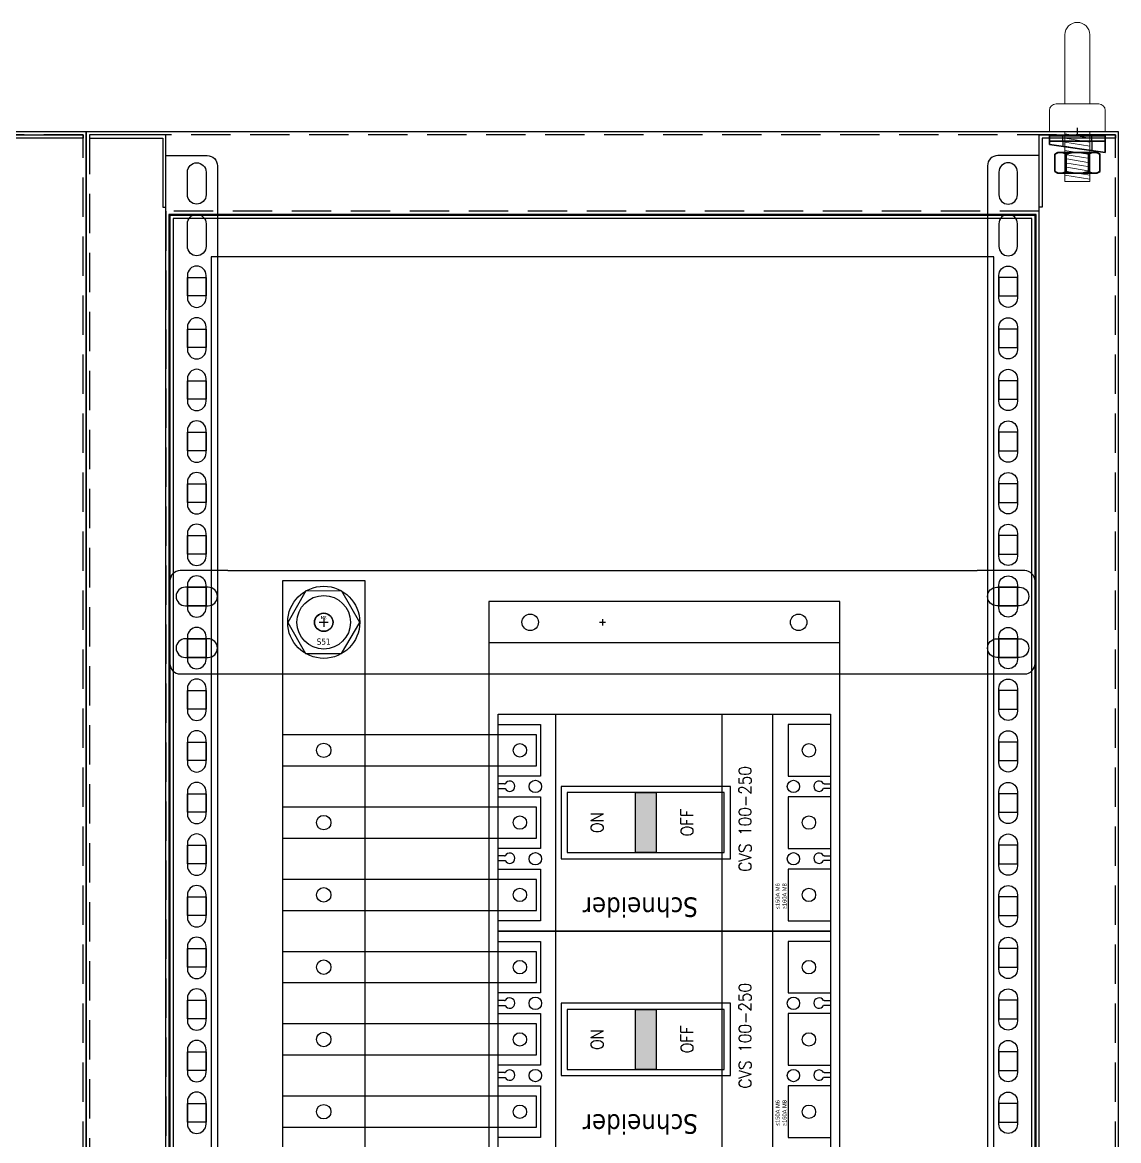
# Model space of a CAD drawing. Header units: millimetres. Extents: x 173893 to 258446, y -176540 to -123824.
# Drawn here: x 193019 to 193549, y -162015 to -161474 of the extents above; entities that cross this region are included whole.
import ezdxf
from ezdxf.enums import TextEntityAlignment as Align

# ---------------------------------------------------------------- set-up
doc = ezdxf.new("R2010")
doc.units = ezdxf.units.MM
doc.header["$LTSCALE"] = 3
for name, pattern in [('ACAD_ISO04W100', [30, 24, -3, 0, -3]), ('CACHE2', [4.7625, 3.175, -1.5875]), ('HIDDEN', [9.525, 6.35, -3.175])]:
    doc.linetypes.add(name, pattern=pattern)
for name, color, linetype in [('@.HIDDEN', 8, 'HIDDEN'), ('@.VISIBLE', 7, 'Continuous'), ('centerline', 6, 'ACAD_ISO04W100'), ('equipments', 2, 'Continuous'), ('Thiet bi', 7, 'Continuous')]:
    doc.layers.add(name, color=color, linetype=linetype)
doc.layers.add('FORT', color=2, linetype='Continuous', lineweight=35)
doc.layers.add('POINTILLE', color=8, linetype='CACHE2', lineweight=25)
doc.styles.add('HW_Standard', font='complex.shx', dxfattribs={"width": 0.9})
doc.styles.get("Standard").update_dxf_attribs({"font": 'arial.ttf'})
doc.styles.add('STYLE1', font='', dxfattribs={"height": 20})
doc.styles.get('STYLE1').set_extended_font_data('.VnTeknicalH')

# ---------------------------------------------------------------- blocks, each defined once
blk = doc.blocks.new('HM12_COTE')
at = {"layer": 'FORT'}
for p, q in [((-10.97, 9.15), (-9.5, 10)), ((-10.97, 0.85), (-10.97, 9.15)), ((9.5, 10), (-9.5, 10)), ((-5.48, 0.85), (-5.48, 9.15)), ((5.48, 0.85), (5.48, 9.15)), ((10.97, 9.15), (9.5, 10)), ((10.97, 0.85), (10.97, 9.15)), ((-9.5, 0), (-10.97, 0.85)), ((-9.5, 0), (9.5, 0)), ((9.5, 0), (10.97, 0.85))]:
    blk.add_line(p, q, dxfattribs=at)
for centre, radius, start, end in [((-8.23, 5.14), 4.86, 55.6159, 124.3841), ((0, -8.15), 18.15, 72.4121, 107.5879), ((8.23, 5.14), 4.86, 55.6159, 124.3841), ((-8.23, 4.86), 4.86, 235.6159, 304.3841), ((0, 18.15), 18.15, 252.4121, 287.5879), ((8.23, 4.86), 4.86, 235.6159, 304.3841)]:
    blk.add_arc(centre, radius, start, end, dxfattribs=at)
blk = doc.blocks.new('CALE_M12_IPN')
at = {"layer": 'FORT'}
for p, q in [((-13.5, 3.61), (13.5, 3.61)), ((-13.5, -1.89), (-13.5, 3.61)), ((13.5, 1.89), (-13.5, -1.89)), ((13.5, 3.61), (13.5, 1.89))]:
    blk.add_line(p, q, dxfattribs=at)
at = {"layer": 'POINTILLE'}
for p, q in [((-7, 3.61), (-7, -0.98)), ((7, 3.61), (7, 0.98))]:
    blk.add_line(p, q, dxfattribs=at)
blk = doc.blocks.new('RONDELLE_M12')
at = {"layer": 'FORT'}
blk.add_lwpolyline([(-13.5, 2.5), (-13.5, 0), (13.5, 0), (13.5, 2.5)], close=True, dxfattribs=at)
at = {"layer": 'POINTILLE'}
for p, q in [((-7, 0), (-7, 2.5)), ((7, 0), (7, 2.5))]:
    blk.add_line(p, q, dxfattribs=at)
blk = doc.blocks.new('Oval 20x9')
at = {"layer": '@.VISIBLE', "color": 2}
blk.add_lwpolyline([(-5.5, -4.5), (5.5, -4.5, 0.414214), (10, 0), (10, 0, 0.414214), (5.5, 4.5), (-5.5, 4.5, 0.414214), (-10, 0), (-10, 0, 0.414214)], format="xyb", close=True, dxfattribs=at)

msp = doc.modelspace()

# ---------------------------------------------------------------- hatches: boundary and pattern name
at = {"layer": 'Thiet bi'}
for points in [[(193315.44, -161846.78), (193325.44, -161846.78), (193325.44, -161875.78), (193315.44, -161875.78)], [(193315.44, -161951.78), (193325.44, -161951.78), (193325.44, -161980.78), (193315.44, -161980.78)]]:
    msp.add_hatch(color=8, dxfattribs=at).paths.add_polyline_path(points)

# ---------------------------------------------------------------- linework, layer by layer
at = {"color": 252}
for p, q in [((193164.48, -161762.1), (193164.48, -161766.46)), ((193162.3, -161764.28), (193166.66, -161764.28))]:
    msp.add_line(p, q, dxfattribs=at)
at = {"color": 7}
for p, q in [((193276.93, -161913.78), (193276.93, -161808.78)), ((193357.41, -161913.78), (193357.41, -161808.78)), ((193381.96, -161913.78), (193381.96, -161808.78)), ((193276.93, -162018.78), (193276.93, -161913.78)), ((193357.41, -162018.78), (193357.41, -161913.78)), ((193381.96, -162018.78), (193381.96, -161913.78))]:
    msp.add_line(p, q, dxfattribs=at)
for points in [[(192149.48, -163626.78), (193049.48, -163626.78), (193049.48, -161526.78), (192149.48, -161526.78)], [(193049.48, -163626.78), (193549.48, -163626.78), (193549.48, -161526.78), (193049.48, -161526.78)], [(193089.48, -163586.78), (193509.48, -163586.78), (193509.48, -161566.78), (193089.48, -161566.78)], [(193098.48, -161597.28), (193107.48, -161597.28), (193107.48, -161606.28), (193098.48, -161606.28)], [(193500.48, -161597.28), (193491.48, -161597.28), (193491.48, -161606.28), (193500.48, -161606.28)], [(193098.48, -161622.28), (193107.48, -161622.28), (193107.48, -161631.28), (193098.48, -161631.28)], [(193500.48, -161622.28), (193491.48, -161622.28), (193491.48, -161631.28), (193500.48, -161631.28)], [(193098.48, -161647.28), (193107.48, -161647.28), (193107.48, -161656.28), (193098.48, -161656.28)], [(193500.48, -161647.28), (193491.48, -161647.28), (193491.48, -161656.28), (193500.48, -161656.28)], [(193098.48, -161672.28), (193107.48, -161672.28), (193107.48, -161681.28), (193098.48, -161681.28)], [(193500.48, -161672.28), (193491.48, -161672.28), (193491.48, -161681.28), (193500.48, -161681.28)], [(193098.48, -161697.28), (193107.48, -161697.28), (193107.48, -161706.28), (193098.48, -161706.28)], [(193500.48, -161697.28), (193491.48, -161697.28), (193491.48, -161706.28), (193500.48, -161706.28)], [(193098.48, -161722.28), (193107.48, -161722.28), (193107.48, -161731.28), (193098.48, -161731.28)], [(193500.48, -161722.28), (193491.48, -161722.28), (193491.48, -161731.28), (193500.48, -161731.28)], [(193098.48, -161747.28), (193107.48, -161747.28), (193107.48, -161756.28), (193098.48, -161756.28)], [(193500.48, -161747.28), (193491.48, -161747.28), (193491.48, -161756.28), (193500.48, -161756.28)], [(193098.48, -161772.28), (193107.48, -161772.28), (193107.48, -161781.28), (193098.48, -161781.28)], [(193500.48, -161772.28), (193491.48, -161772.28), (193491.48, -161781.28), (193500.48, -161781.28)], [(193098.48, -161797.28), (193107.48, -161797.28), (193107.48, -161806.28), (193098.48, -161806.28)], [(193500.48, -161797.28), (193491.48, -161797.28), (193491.48, -161806.28), (193500.48, -161806.28)], [(193098.48, -161822.28), (193107.48, -161822.28), (193107.48, -161831.28), (193098.48, -161831.28)], [(193500.48, -161822.28), (193491.48, -161822.28), (193491.48, -161831.28), (193500.48, -161831.28)], [(193098.48, -161847.28), (193107.48, -161847.28), (193107.48, -161856.28), (193098.48, -161856.28)], [(193282.44, -161846.78), (193282.44, -161875.78), (193358.44, -161875.78), (193358.44, -161846.78)], [(193500.48, -161847.28), (193491.48, -161847.28), (193491.48, -161856.28), (193500.48, -161856.28)], [(193098.48, -161872.28), (193107.48, -161872.28), (193107.48, -161881.28), (193098.48, -161881.28)], [(193500.48, -161872.28), (193491.48, -161872.28), (193491.48, -161881.28), (193500.48, -161881.28)], [(193098.48, -161897.28), (193107.48, -161897.28), (193107.48, -161906.28), (193098.48, -161906.28)], [(193500.48, -161897.28), (193491.48, -161897.28), (193491.48, -161906.28), (193500.48, -161906.28)], [(193098.48, -161922.28), (193107.48, -161922.28), (193107.48, -161931.28), (193098.48, -161931.28)], [(193500.48, -161922.28), (193491.48, -161922.28), (193491.48, -161931.28), (193500.48, -161931.28)], [(193098.48, -161947.28), (193107.48, -161947.28), (193107.48, -161956.28), (193098.48, -161956.28)], [(193282.44, -161951.78), (193282.44, -161980.78), (193358.44, -161980.78), (193358.44, -161951.78)], [(193500.48, -161947.28), (193491.48, -161947.28), (193491.48, -161956.28), (193500.48, -161956.28)], [(193098.48, -161972.28), (193107.48, -161972.28), (193107.48, -161981.28), (193098.48, -161981.28)], [(193500.48, -161972.28), (193491.48, -161972.28), (193491.48, -161981.28), (193500.48, -161981.28)], [(193098.48, -161997.28), (193107.48, -161997.28), (193107.48, -162006.28), (193098.48, -162006.28)], [(193500.48, -161997.28), (193491.48, -161997.28), (193491.48, -162006.28), (193500.48, -162006.28)]]:
    msp.add_lwpolyline(points, close=True)
at = {"linetype": 'HIDDEN'}
for points in [[(192150.98, -163625.28), (193047.98, -163625.28), (193047.98, -161528.28), (192150.98, -161528.28)], [(193050.98, -163625.28), (193547.98, -163625.28), (193547.98, -161528.28), (193050.98, -161528.28)], [(193087.98, -163588.28), (193510.98, -163588.28), (193510.98, -161565.28), (193087.98, -161565.28)]]:
    msp.add_lwpolyline(points, close=True, dxfattribs=at)
at = {"color": 1}
for points in [[(193010.98, -161563.28), (193010.98, -161528.28), (193047.98, -161528.28), (193047.98, -161529.78), (193012.48, -161529.78), (193012.48, -161563.28)], [(193087.98, -161563.28), (193087.98, -161528.28), (193050.98, -161528.28), (193050.98, -161529.78), (193086.48, -161529.78), (193086.48, -161563.28)], [(193510.98, -161563.28), (193510.98, -161528.28), (193547.98, -161528.28), (193547.98, -161529.78), (193512.48, -161529.78), (193512.48, -161563.28)], [(193155.84, -161749.11), (193147.02, -161764.31), (193155.66, -161779.35), (193173.12, -161779.45), (193181.94, -161764.38), (193173.3, -161749.21)]]:
    msp.add_lwpolyline(points, close=True, dxfattribs=at)
at = {"color": 151}
for points in [[(193087.98, -161538.28), (193107.98, -161538.28, -0.414214), (193112.98, -161543.28), (193112.98, -163610.28, -0.414214), (193107.98, -163615.28), (193087.98, -163615.28)], [(193510.98, -161538.28), (193490.98, -161538.28, 0.414214), (193485.98, -161543.28), (193485.98, -163610.28, 0.414214), (193490.98, -163615.28), (193510.98, -163615.28)], [(193098.48, -161557.28), (193098.48, -161546.28, -0.414214), (193102.98, -161541.78), (193102.98, -161541.78, -0.414214), (193107.48, -161546.28), (193107.48, -161557.28, -0.414214), (193102.98, -161561.78), (193102.98, -161561.78, -0.414214)], [(193500.48, -161557.28), (193500.48, -161546.28, 0.414214), (193495.98, -161541.78), (193495.98, -161541.78, 0.414214), (193491.48, -161546.28), (193491.48, -161557.28, 0.414214), (193495.98, -161561.78), (193495.98, -161561.78, 0.414214)], [(193098.48, -161582.28), (193098.48, -161571.28, -0.414214), (193102.98, -161566.78), (193102.98, -161566.78, -0.414214), (193107.48, -161571.28), (193107.48, -161582.28, -0.414214), (193102.98, -161586.78), (193102.98, -161586.78, -0.414214)], [(193500.48, -161582.28), (193500.48, -161571.28, 0.414214), (193495.98, -161566.78), (193495.98, -161566.78, 0.414214), (193491.48, -161571.28), (193491.48, -161582.28, 0.414214), (193495.98, -161586.78), (193495.98, -161586.78, 0.414214)], [(193098.48, -161596.28), (193098.48, -161607.28, 0.414214), (193102.98, -161611.78), (193102.98, -161611.78, 0.414214), (193107.48, -161607.28), (193107.48, -161596.28, 0.414214), (193102.98, -161591.78), (193102.98, -161591.78, 0.414214)], [(193500.48, -161596.28), (193500.48, -161607.28, -0.414214), (193495.98, -161611.78), (193495.98, -161611.78, -0.414214), (193491.48, -161607.28), (193491.48, -161596.28, -0.414214), (193495.98, -161591.78), (193495.98, -161591.78, -0.414214)], [(193098.48, -161621.28), (193098.48, -161632.28, 0.414214), (193102.98, -161636.78), (193102.98, -161636.78, 0.414214), (193107.48, -161632.28), (193107.48, -161621.28, 0.414214), (193102.98, -161616.78), (193102.98, -161616.78, 0.414214)], [(193500.48, -161621.28), (193500.48, -161632.28, -0.414214), (193495.98, -161636.78), (193495.98, -161636.78, -0.414214), (193491.48, -161632.28), (193491.48, -161621.28, -0.414214), (193495.98, -161616.78), (193495.98, -161616.78, -0.414214)], [(193098.48, -161646.28), (193098.48, -161657.28, 0.414214), (193102.98, -161661.78), (193102.98, -161661.78, 0.414214), (193107.48, -161657.28), (193107.48, -161646.28, 0.414214), (193102.98, -161641.78), (193102.98, -161641.78, 0.414214)], [(193500.48, -161646.28), (193500.48, -161657.28, -0.414214), (193495.98, -161661.78), (193495.98, -161661.78, -0.414214), (193491.48, -161657.28), (193491.48, -161646.28, -0.414214), (193495.98, -161641.78), (193495.98, -161641.78, -0.414214)], [(193098.48, -161671.28), (193098.48, -161682.28, 0.414214), (193102.98, -161686.78), (193102.98, -161686.78, 0.414214), (193107.48, -161682.28), (193107.48, -161671.28, 0.414214), (193102.98, -161666.78), (193102.98, -161666.78, 0.414214)], [(193500.48, -161671.28), (193500.48, -161682.28, -0.414214), (193495.98, -161686.78), (193495.98, -161686.78, -0.414214), (193491.48, -161682.28), (193491.48, -161671.28, -0.414214), (193495.98, -161666.78), (193495.98, -161666.78, -0.414214)], [(193098.48, -161696.28), (193098.48, -161707.28, 0.414214), (193102.98, -161711.78), (193102.98, -161711.78, 0.414214), (193107.48, -161707.28), (193107.48, -161696.28, 0.414214), (193102.98, -161691.78), (193102.98, -161691.78, 0.414214)], [(193500.48, -161696.28), (193500.48, -161707.28, -0.414214), (193495.98, -161711.78), (193495.98, -161711.78, -0.414214), (193491.48, -161707.28), (193491.48, -161696.28, -0.414214), (193495.98, -161691.78), (193495.98, -161691.78, -0.414214)], [(193098.48, -161721.28), (193098.48, -161732.28, 0.414214), (193102.98, -161736.78), (193102.98, -161736.78, 0.414214), (193107.48, -161732.28), (193107.48, -161721.28, 0.414214), (193102.98, -161716.78), (193102.98, -161716.78, 0.414214)], [(193500.48, -161721.28), (193500.48, -161732.28, -0.414214), (193495.98, -161736.78), (193495.98, -161736.78, -0.414214), (193491.48, -161732.28), (193491.48, -161721.28, -0.414214), (193495.98, -161716.78), (193495.98, -161716.78, -0.414214)], [(193098.48, -161746.28), (193098.48, -161757.28, 0.414214), (193102.98, -161761.78), (193102.98, -161761.78, 0.414214), (193107.48, -161757.28), (193107.48, -161746.28, 0.414214), (193102.98, -161741.78), (193102.98, -161741.78, 0.414214)], [(193500.48, -161746.28), (193500.48, -161757.28, -0.414214), (193495.98, -161761.78), (193495.98, -161761.78, -0.414214), (193491.48, -161757.28), (193491.48, -161746.28, -0.414214), (193495.98, -161741.78), (193495.98, -161741.78, -0.414214)], [(193098.48, -161771.28), (193098.48, -161782.28, 0.414214), (193102.98, -161786.78), (193102.98, -161786.78, 0.414214), (193107.48, -161782.28), (193107.48, -161771.28, 0.414214), (193102.98, -161766.78), (193102.98, -161766.78, 0.414214)], [(193500.48, -161771.28), (193500.48, -161782.28, -0.414214), (193495.98, -161786.78), (193495.98, -161786.78, -0.414214), (193491.48, -161782.28), (193491.48, -161771.28, -0.414214), (193495.98, -161766.78), (193495.98, -161766.78, -0.414214)], [(193098.48, -161796.28), (193098.48, -161807.28, 0.414214), (193102.98, -161811.78), (193102.98, -161811.78, 0.414214), (193107.48, -161807.28), (193107.48, -161796.28, 0.414214), (193102.98, -161791.78), (193102.98, -161791.78, 0.414214)], [(193500.48, -161796.28), (193500.48, -161807.28, -0.414214), (193495.98, -161811.78), (193495.98, -161811.78, -0.414214), (193491.48, -161807.28), (193491.48, -161796.28, -0.414214), (193495.98, -161791.78), (193495.98, -161791.78, -0.414214)], [(193098.48, -161821.28), (193098.48, -161832.28, 0.414214), (193102.98, -161836.78), (193102.98, -161836.78, 0.414214), (193107.48, -161832.28), (193107.48, -161821.28, 0.414214), (193102.98, -161816.78), (193102.98, -161816.78, 0.414214)], [(193500.48, -161821.28), (193500.48, -161832.28, -0.414214), (193495.98, -161836.78), (193495.98, -161836.78, -0.414214), (193491.48, -161832.28), (193491.48, -161821.28, -0.414214), (193495.98, -161816.78), (193495.98, -161816.78, -0.414214)], [(193098.48, -161846.28), (193098.48, -161857.28, 0.414214), (193102.98, -161861.78), (193102.98, -161861.78, 0.414214), (193107.48, -161857.28), (193107.48, -161846.28, 0.414214), (193102.98, -161841.78), (193102.98, -161841.78, 0.414214)], [(193500.48, -161846.28), (193500.48, -161857.28, -0.414214), (193495.98, -161861.78), (193495.98, -161861.78, -0.414214), (193491.48, -161857.28), (193491.48, -161846.28, -0.414214), (193495.98, -161841.78), (193495.98, -161841.78, -0.414214)], [(193098.48, -161871.28), (193098.48, -161882.28, 0.414214), (193102.98, -161886.78), (193102.98, -161886.78, 0.414214), (193107.48, -161882.28), (193107.48, -161871.28, 0.414214), (193102.98, -161866.78), (193102.98, -161866.78, 0.414214)], [(193500.48, -161871.28), (193500.48, -161882.28, -0.414214), (193495.98, -161886.78), (193495.98, -161886.78, -0.414214), (193491.48, -161882.28), (193491.48, -161871.28, -0.414214), (193495.98, -161866.78), (193495.98, -161866.78, -0.414214)], [(193098.48, -161896.28), (193098.48, -161907.28, 0.414214), (193102.98, -161911.78), (193102.98, -161911.78, 0.414214), (193107.48, -161907.28), (193107.48, -161896.28, 0.414214), (193102.98, -161891.78), (193102.98, -161891.78, 0.414214)], [(193500.48, -161896.28), (193500.48, -161907.28, -0.414214), (193495.98, -161911.78), (193495.98, -161911.78, -0.414214), (193491.48, -161907.28), (193491.48, -161896.28, -0.414214), (193495.98, -161891.78), (193495.98, -161891.78, -0.414214)], [(193098.48, -161921.28), (193098.48, -161932.28, 0.414214), (193102.98, -161936.78), (193102.98, -161936.78, 0.414214), (193107.48, -161932.28), (193107.48, -161921.28, 0.414214), (193102.98, -161916.78), (193102.98, -161916.78, 0.414214)], [(193500.48, -161921.28), (193500.48, -161932.28, -0.414214), (193495.98, -161936.78), (193495.98, -161936.78, -0.414214), (193491.48, -161932.28), (193491.48, -161921.28, -0.414214), (193495.98, -161916.78), (193495.98, -161916.78, -0.414214)], [(193098.48, -161946.28), (193098.48, -161957.28, 0.414214), (193102.98, -161961.78), (193102.98, -161961.78, 0.414214), (193107.48, -161957.28), (193107.48, -161946.28, 0.414214), (193102.98, -161941.78), (193102.98, -161941.78, 0.414214)], [(193500.48, -161946.28), (193500.48, -161957.28, -0.414214), (193495.98, -161961.78), (193495.98, -161961.78, -0.414214), (193491.48, -161957.28), (193491.48, -161946.28, -0.414214), (193495.98, -161941.78), (193495.98, -161941.78, -0.414214)], [(193098.48, -161971.28), (193098.48, -161982.28, 0.414214), (193102.98, -161986.78), (193102.98, -161986.78, 0.414214), (193107.48, -161982.28), (193107.48, -161971.28, 0.414214), (193102.98, -161966.78), (193102.98, -161966.78, 0.414214)], [(193500.48, -161971.28), (193500.48, -161982.28, -0.414214), (193495.98, -161986.78), (193495.98, -161986.78, -0.414214), (193491.48, -161982.28), (193491.48, -161971.28, -0.414214), (193495.98, -161966.78), (193495.98, -161966.78, -0.414214)], [(193098.48, -161996.28), (193098.48, -162007.28, 0.414214), (193102.98, -162011.78), (193102.98, -162011.78, 0.414214), (193107.48, -162007.28), (193107.48, -161996.28, 0.414214), (193102.98, -161991.78), (193102.98, -161991.78, 0.414214)], [(193500.48, -161996.28), (193500.48, -162007.28, -0.414214), (193495.98, -162011.78), (193495.98, -162011.78, -0.414214), (193491.48, -162007.28), (193491.48, -161996.28, -0.414214), (193495.98, -161991.78), (193495.98, -161991.78, -0.414214)]]:
    msp.add_lwpolyline(points, format="xyb", close=True, dxfattribs=at)
at = {"color": 6}
for points in [[(193089.98, -163586.28), (193508.98, -163586.28), (193508.98, -161567.28), (193089.98, -161567.28)], [(193091.48, -163584.78), (193507.48, -163584.78), (193507.48, -161568.78), (193091.48, -161568.78)], [(193109.98, -163566.28), (193488.98, -163566.28), (193488.98, -161587.28), (193109.98, -161587.28)]]:
    msp.add_lwpolyline(points, close=True, dxfattribs=at)
at = {"color": 1, "linetype": 'Continuous'}
for points in [[(193144.48, -163306.78), (193184.48, -163306.78), (193184.48, -161744.28), (193144.48, -161744.28)], [(193144.48, -161833.78), (193267.48, -161833.78), (193267.48, -161818.78), (193144.48, -161818.78)], [(193144.48, -161938.78), (193267.48, -161938.78), (193267.48, -161923.78), (193144.48, -161923.78)]]:
    msp.add_lwpolyline(points, close=True, dxfattribs=at)
at = {"color": 5}
for points in [[(193279.44, -161843.78), (193279.44, -161878.78), (193361.44, -161878.78), (193361.44, -161843.78)], [(193279.44, -161948.78), (193279.44, -161983.78), (193361.44, -161983.78), (193361.44, -161948.78)]]:
    msp.add_lwpolyline(points, close=True, dxfattribs=at)
at = {"color": 2, "linetype": 'Continuous'}
for points in [[(193144.48, -161868.78), (193267.48, -161868.78), (193267.48, -161853.78), (193144.48, -161853.78)], [(193144.48, -161973.78), (193267.48, -161973.78), (193267.48, -161958.78), (193144.48, -161958.78)]]:
    msp.add_lwpolyline(points, close=True, dxfattribs=at)
at = {"color": 4, "linetype": 'Continuous'}
for points in [[(193144.48, -161903.78), (193267.48, -161903.78), (193267.48, -161888.78), (193144.48, -161888.78)], [(193144.48, -162008.78), (193267.48, -162008.78), (193267.48, -161993.78), (193144.48, -161993.78)]]:
    msp.add_lwpolyline(points, close=True, dxfattribs=at)
at = {"color": 1}
for radius in [17.46, 12.96, 4.37]:
    msp.add_circle((193164.48, -161764.28), radius, dxfattribs=at)
at = {"color": 1, "linetype": 'Continuous'}
for centre, radius in [((193164.48, -161764.28), 4.5), ((193164.48, -161826.28), 3.5), ((193164.48, -161931.28), 3.5)]:
    msp.add_circle(centre, radius, dxfattribs=at)
at = {"color": 2, "linetype": 'Continuous'}
for centre in [(193164.48, -161861.28), (193164.48, -161966.28)]:
    msp.add_circle(centre, 3.5, dxfattribs=at)
at = {"color": 4, "linetype": 'Continuous'}
for centre in [(193164.48, -161896.28), (193164.48, -162001.28)]:
    msp.add_circle(centre, 3.5, dxfattribs=at)
at = {"layer": '@.HIDDEN', "linetype": 'HIDDEN'}
for p, q in [((193297.98, -161764.28), (193300.98, -161764.28)), ((193299.48, -161762.78), (193299.48, -161765.78))]:
    msp.add_line(p, q, dxfattribs=at)
at = {"layer": '@.VISIBLE'}
for p, q in [((193117.98, -161739.28), (193480.98, -161739.28)), ((193414.48, -161774.28), (193244.48, -161774.28)), ((193117.98, -161789.28), (193480.98, -161789.28))]:
    msp.add_line(p, q, dxfattribs=at)
for points in [[(193117.98, -161739.28), (193094.98, -161739.28, 0.414214), (193089.98, -161744.28), (193089.98, -161784.28, 0.414214), (193094.98, -161789.28), (193117.98, -161789.28)], [(193480.98, -161789.28), (193503.98, -161789.28, 0.414214), (193508.98, -161784.28), (193508.98, -161744.28, 0.414214), (193503.98, -161739.28), (193480.98, -161739.28)]]:
    msp.add_lwpolyline(points, format="xyb", dxfattribs=at)
msp.add_lwpolyline([(193414.48, -161754.28), (193244.48, -161754.28), (193244.48, -163274.28), (193414.48, -163274.28)], close=True, dxfattribs=at)
at = {"layer": '@.VISIBLE', "color": 2}
for centre in [(193264.48, -161764.28), (193394.48, -161764.28)]:
    msp.add_circle(centre, 4, dxfattribs=at)
at = {"layer": 'centerline'}
msp.add_line((193529.48, -161528.78), (193529.48, -161524.78), dxfattribs=at)
at = {"layer": 'equipments', "lineweight": 0}
for p, q in [((193523.48, -161479.78), (193523.48, -161513.28)), ((193535.48, -161479.78), (193535.48, -161513.28)), ((193515.98, -161526.78), (193515.98, -161516.45)), ((193539.81, -161513.28), (193519.15, -161513.28)), ((193542.98, -161526.78), (193542.98, -161516.45)), ((193515.98, -161526.78), (193542.98, -161526.78)), ((193523.48, -161526.78), (193523.48, -161550.78)), ((193523.48, -161526.78), (193535.48, -161526.78)), ((193535.48, -161526.78), (193535.48, -161550.78)), ((193523.48, -161550.78), (193535.48, -161550.78))]:
    msp.add_line(p, q, dxfattribs=at)
at = {"layer": 'equipments', "color": 8, "lineweight": 0}
for p, q in [((193523.48, -161527.78), (193535.48, -161529.78)), ((193523.48, -161529.78), (193535.48, -161531.78)), ((193523.48, -161531.78), (193535.48, -161533.78)), ((193523.48, -161533.78), (193535.48, -161535.78)), ((193523.48, -161535.78), (193535.48, -161537.78)), ((193523.48, -161537.78), (193535.48, -161539.78)), ((193523.48, -161539.78), (193535.48, -161541.78)), ((193523.48, -161541.78), (193535.48, -161543.78)), ((193523.48, -161543.78), (193535.48, -161545.78)), ((193523.48, -161545.78), (193535.48, -161547.78)), ((193523.48, -161547.78), (193535.48, -161549.78))]:
    msp.add_line(p, q, dxfattribs=at)
at = {"layer": 'equipments', "lineweight": 0}
for centre, radius, start, end in [((193529.48, -161479.78), 6, 0, 180), ((193519.15, -161516.45), 3.17, 90, 180), ((193539.81, -161516.45), 3.17, 0, 90)]:
    msp.add_arc(centre, radius, start, end, dxfattribs=at)
at = {"layer": 'Thiet bi', "color": 0, "linetype": 'Continuous', "lineweight": -3}
for p, q in [((193252.08, -161842.49), (193248.98, -161842.49)), ((193252.08, -161842.49), (193252.37, -161842.49)), ((193406.88, -161842.49), (193406.59, -161842.49)), ((193406.88, -161842.49), (193409.98, -161842.49)), ((193248.98, -161844.81), (193252.08, -161844.81)), ((193252.08, -161844.81), (193252.37, -161844.81)), ((193406.88, -161844.81), (193406.59, -161844.81)), ((193409.98, -161844.81), (193406.88, -161844.81)), ((193252.08, -161877.36), (193248.98, -161877.36)), ((193252.08, -161877.36), (193248.98, -161877.36)), ((193248.98, -161879.68), (193252.08, -161879.68)), ((193252.08, -161877.36), (193252.37, -161877.36)), ((193252.08, -161879.68), (193252.37, -161879.68)), ((193406.88, -161877.36), (193406.59, -161877.36)), ((193406.88, -161879.68), (193406.59, -161879.68)), ((193406.88, -161877.36), (193409.98, -161877.36)), ((193406.88, -161877.36), (193409.98, -161877.36)), ((193409.98, -161879.68), (193406.88, -161879.68)), ((193252.08, -161947.49), (193248.98, -161947.49)), ((193248.98, -161949.81), (193252.08, -161949.81)), ((193252.08, -161947.49), (193252.37, -161947.49)), ((193252.08, -161949.81), (193252.37, -161949.81)), ((193406.88, -161947.49), (193406.59, -161947.49)), ((193406.88, -161949.81), (193406.59, -161949.81)), ((193406.88, -161947.49), (193409.98, -161947.49)), ((193409.98, -161949.81), (193406.88, -161949.81)), ((193252.08, -161982.36), (193248.98, -161982.36)), ((193252.08, -161982.36), (193248.98, -161982.36)), ((193252.08, -161982.36), (193252.37, -161982.36)), ((193406.88, -161982.36), (193406.59, -161982.36)), ((193406.88, -161982.36), (193409.98, -161982.36)), ((193406.88, -161982.36), (193409.98, -161982.36)), ((193248.98, -161984.68), (193252.08, -161984.68)), ((193252.08, -161984.68), (193252.37, -161984.68)), ((193406.88, -161984.68), (193406.59, -161984.68)), ((193409.98, -161984.68), (193406.88, -161984.68))]:
    msp.add_line(p, q, dxfattribs=at)
at = {"layer": 'Thiet bi', "color": 0}
for points in [[(193248.98, -161808.78), (193409.98, -161808.78), (193409.98, -161913.78), (193248.98, -161913.78)], [(193248.98, -161913.78), (193409.98, -161913.78), (193409.98, -162018.78), (193248.98, -162018.78)]]:
    msp.add_lwpolyline(points, close=True, dxfattribs=at)
at = {"layer": 'Thiet bi', "color": 1}
for points in [[(193248.98, -161813.78), (193269.48, -161813.78), (193269.48, -161838.78), (193248.98, -161838.78)], [(193409.98, -161813.78), (193389.48, -161813.78), (193389.48, -161838.78), (193409.98, -161838.78)], [(193248.98, -161848.78), (193269.48, -161848.78), (193269.48, -161873.78), (193248.98, -161873.78)], [(193409.98, -161848.78), (193389.48, -161848.78), (193389.48, -161873.78), (193409.98, -161873.78)], [(193248.98, -161883.78), (193269.48, -161883.78), (193269.48, -161908.78), (193248.98, -161908.78)], [(193409.98, -161883.78), (193389.48, -161883.78), (193389.48, -161908.78), (193409.98, -161908.78)], [(193248.98, -161918.78), (193269.48, -161918.78), (193269.48, -161943.78), (193248.98, -161943.78)], [(193409.98, -161918.78), (193389.48, -161918.78), (193389.48, -161943.78), (193409.98, -161943.78)], [(193248.98, -161953.78), (193269.48, -161953.78), (193269.48, -161978.78), (193248.98, -161978.78)], [(193409.98, -161953.78), (193389.48, -161953.78), (193389.48, -161978.78), (193409.98, -161978.78)], [(193248.98, -161988.78), (193269.48, -161988.78), (193269.48, -162013.78), (193248.98, -162013.78)], [(193409.98, -161988.78), (193389.48, -161988.78), (193389.48, -162013.78), (193409.98, -162013.78)]]:
    msp.add_lwpolyline(points, dxfattribs=at)
at = {"layer": 'Thiet bi'}
for points in [[(193325.44, -161846.78), (193325.44, -161875.78), (193315.44, -161875.78), (193315.44, -161846.78)], [(193325.44, -161951.78), (193325.44, -161980.78), (193315.44, -161980.78), (193315.44, -161951.78)]]:
    msp.add_lwpolyline(points, close=True, dxfattribs=at)
at = {"layer": 'Thiet bi', "color": 1}
for centre in [(193259.48, -161826.28), (193399.48, -161826.28), (193259.48, -161861.28), (193399.48, -161861.28), (193259.48, -161896.28), (193399.48, -161896.28), (193259.48, -161931.28), (193399.48, -161931.28), (193259.48, -161966.28), (193399.48, -161966.28), (193259.48, -162001.28), (193399.48, -162001.28)]:
    msp.add_circle(centre, 3.25, dxfattribs=at)
at = {"layer": 'Thiet bi', "color": 3}
for centre in [(193266.98, -161843.78), (193391.98, -161843.78), (193266.98, -161878.78), (193391.98, -161878.78), (193266.98, -161948.78), (193391.98, -161948.78), (193266.98, -161983.78), (193391.98, -161983.78)]:
    msp.add_circle(centre, 3, dxfattribs=at)
at = {"layer": 'Thiet bi', "color": 0, "linetype": 'Continuous', "lineweight": -3}
for centre, start, end in [((193254.58, -161843.65), 207.7191, 152.2809), ((193404.38, -161843.65), 27.7191, 332.2809), ((193254.58, -161878.52), 207.7191, 152.2809), ((193404.38, -161878.52), 27.7191, 332.2809), ((193254.58, -161948.65), 207.7191, 152.2809), ((193404.38, -161948.65), 27.7191, 332.2809), ((193254.58, -161983.52), 207.7191, 152.2809), ((193404.38, -161983.52), 27.7191, 332.2809)]:
    msp.add_arc(centre, 2.5, start, end, dxfattribs=at)

# ---------------------------------------------------------------- block references
at = {"xscale": -1}
for name, p in [('RONDELLE_M12', (193529.48, -161531.28)), ('CALE_M12_IPN', (193529.48, -161534.89)), ('HM12_COTE', (193529.48, -161546.78))]:
    msp.add_blockref(name, p, dxfattribs=at)
at = {"layer": '@.VISIBLE'}
for p in [(193102.98, -161751.78), (193102.98, -161776.78)]:
    msp.add_blockref('Oval 20x9', p, dxfattribs=at)
at = {"layer": '@.VISIBLE', "xscale": -1}
for p in [(193495.98, -161751.78), (193495.98, -161776.78)]:
    msp.add_blockref('Oval 20x9', p, dxfattribs=at)

# ---------------------------------------------------------------- texts
at = {"color": 1, "width": 30.0978, "attachment_point": 5}
for s, insert, char_height in [('{\\fTahoma|b0|i0|c0|p34;M8}', (193164.44, -161762.03), 1.5), ('{\\fTahoma|b0|i0|c0|p34;S51}', (193164.44, -161773.67), 3)]:
    msp.add_mtext(s, dxfattribs=dict(at, insert=insert, char_height=char_height))
at = {"color": 7, "char_height": 2, "attachment_point": 3, "rotation": 90, "style": 'STYLE1'}
for insert in [(193383.29, -161890.64), (193383.29, -161995.64)]:
    msp.add_mtext_dynamic_manual_height_columns('{\\fCandara|b0|i0|c0|p34;\\C256;≤}150A M6\\P{\\fCandara|b0|i0|c0|p34;\\C256;≥}160A M8', width=27.7918, gutter_width=7.5, heights=[0], dxfattribs=dict(at, insert=insert))
at = {"layer": 'Thiet bi', "style": 'HW_Standard', "width": 0.9}
for p in [(193368.57, -161857.64), (193368.57, -161962.64)]:
    msp.add_text('CVS 100-250 ', height=6, rotation=90, dxfattribs=at).set_placement(p, align=Align.MIDDLE_CENTER)
at = {"layer": 'Thiet bi', "color": 3, "style": 'HW_Standard', "width": 0.9}
for p in [(193296.92, -161861.22), (193296.92, -161966.22)]:
    msp.add_text('ON', height=6, rotation=90, dxfattribs=at).set_placement(p, align=Align.MIDDLE_CENTER)
at = {"layer": 'Thiet bi', "color": 1, "style": 'HW_Standard', "width": 0.9}
for p in [(193340.48, -161861.22), (193340.48, -161966.22)]:
    msp.add_text('OFF', height=6, rotation=90, dxfattribs=at).set_placement(p, align=Align.MIDDLE_CENTER)
at = {"layer": 'Thiet bi', "color": 4, "char_height": 9.45, "attachment_point": 3, "rotation": 180}
for insert in [(193289.82, -161906.97), (193289.82, -162011.97)]:
    msp.add_mtext_dynamic_manual_height_columns('{\\fTahoma|b0|i0|c0|p34;\\C114;\\c4758291;Schneider}', width=9.45, gutter_width=0.15, heights=[0], dxfattribs=dict(at, insert=insert))

doc.saveas('drawing.dxf')
